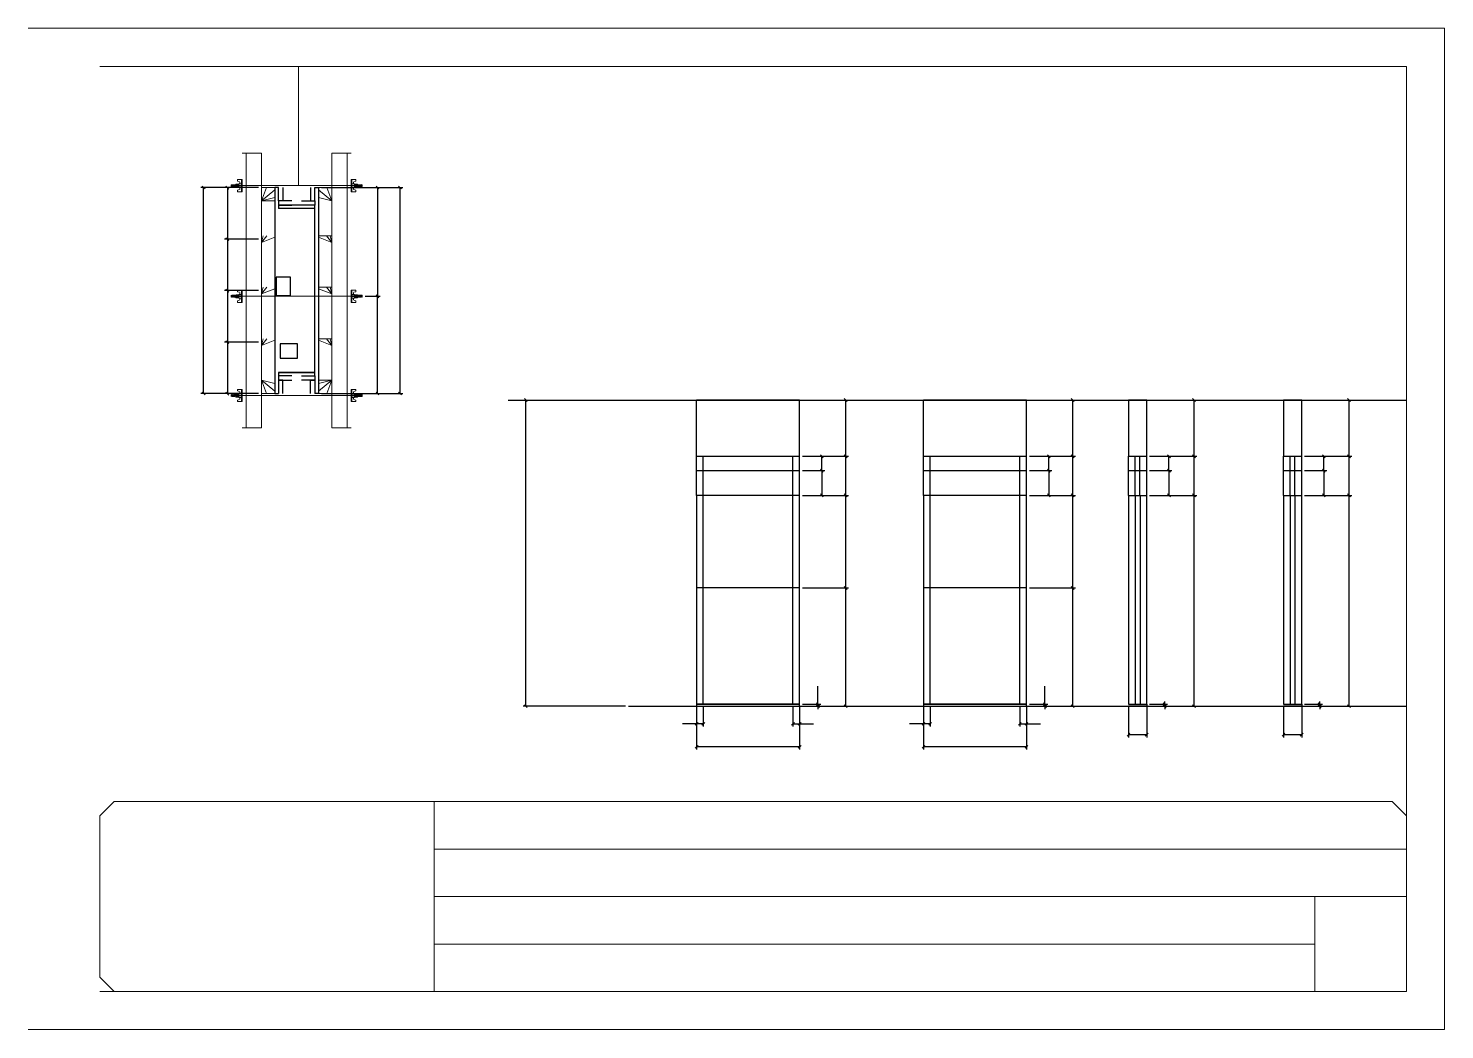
# Model space of a CAD drawing. Header units: metres. Extents: x 2743 to 5826, y 6106 to 7156.
# Drawn here: x 2743 to 4228, y 6106 to 7156 of the extents above; entities that cross this region are included whole.
import ezdxf

# ---------------------------------------------------------------- set-up
doc = ezdxf.new("R2010")
doc.units = ezdxf.units.M
for name, color, linetype in [('CHAPA', 7, 'Continuous'), ('COTA', 7, 'Continuous'), ('Hachura', 7, 'Continuous'), ('Madeira', 7, 'Continuous'), ('NIVEL 2° PAV.', 7, 'Continuous'), ('Nível', 7, 'Continuous'), ('Painéis', 7, 'Continuous'), ('Perfil Metálico', 7, 'Continuous'), ('SARR_2.2x7', 7, 'Continuous'), ('SARRAFO', 7, 'Continuous'), ('SARRAFO DE PRESSAO', 7, 'Continuous'), ('Texto Seção', 7, 'Continuous')]:
    doc.layers.add(name, color=color, linetype=linetype)

msp = doc.modelspace()

# ---------------------------------------------------------------- linework, layer by layer
at = {"layer": 'CHAPA', "color": 1, "lineweight": 25}
for points in [[(3005.1, 6988.7), (3001.1, 6988.7), (3001.1, 6772.7), (3005.1, 6772.7)], [(3005.1, 6988.7), (3001.1, 6988.7), (3001.1, 6772.7), (3005.1, 6772.7)], [(3043.1, 6988.7), (3047.1, 6988.7), (3047.1, 6772.7), (3043.1, 6772.7)], [(3043.1, 6988.7), (3047.1, 6988.7), (3047.1, 6772.7), (3043.1, 6772.7)], [(3043.1, 6966.7), (3043.1, 6970.3), (3005.1, 6970.3), (3005.1, 6966.7)], [(3043.1, 6966.7), (3043.1, 6970.3), (3005.1, 6970.3), (3005.1, 6966.7)], [(3043.1, 6791.1), (3043.1, 6794.7), (3005.1, 6794.7), (3005.1, 6791.1)], [(3043.1, 6791.1), (3043.1, 6794.7), (3005.1, 6794.7), (3005.1, 6791.1)]]:
    msp.add_lwpolyline(points, dxfattribs=at)
at = {"layer": 'COTA', "color": 241, "lineweight": 25}
for p, q in [((2984.1, 6988.7), (2923.5, 6988.7)), ((2926.5, 6772.7), (2926.5, 6988.7)), ((2984.1, 6988.6), (2948.4, 6988.6)), ((2951.4, 6988.6), (2951.4, 6934.6)), ((3050.1, 6988.7), (3135.5, 6988.7)), ((3084.1, 6988.7), (3111.8, 6988.7)), ((3108.8, 6988.7), (3108.8, 6874.7)), ((3132.5, 6772.7), (3132.5, 6988.7)), ((2984.1, 6934.6), (2948.4, 6934.6)), ((2984.1, 6934.6), (2948.4, 6934.6)), ((2951.4, 6934.6), (2951.4, 6880.6)), ((2984.1, 6880.6), (2948.4, 6880.6)), ((2984.1, 6880.6), (2948.4, 6880.6)), ((2951.4, 6880.6), (2951.4, 6826.6)), ((3095.9, 6874.7), (3111.8, 6874.7)), ((3095.9, 6874.7), (3111.8, 6874.7)), ((3108.8, 6772.7), (3108.8, 6874.7)), ((2984.1, 6826.6), (2948.4, 6826.6)), ((2984.1, 6826.6), (2948.4, 6826.6)), ((2951.4, 6826.6), (2951.4, 6772.6)), ((2984.1, 6772.7), (2923.5, 6772.7)), ((2984.1, 6772.6), (2948.4, 6772.6)), ((3050.1, 6772.7), (3135.5, 6772.7)), ((3084.1, 6772.7), (3111.8, 6772.7)), ((3443.4, 6706.9), (3443.4, 6765.9)), ((3551.4, 6765.9), (3443.4, 6765.9)), ((3551.4, 6706.9), (3551.4, 6765.9)), ((3789.3, 6765.9), (3681.3, 6765.9)), ((3681.3, 6706.9), (3681.3, 6765.9)), ((3789.3, 6706.9), (3789.3, 6765.9))]:
    msp.add_line(p, q, dxfattribs=at)
at = {"layer": 'COTA', "color": 0, "lineweight": 25}
for p, q in [((2928, 6987.2), (2925, 6990.2)), ((2952.9, 6987.1), (2949.9, 6990.1)), ((3110.3, 6987.2), (3107.3, 6990.2)), ((3134, 6987.2), (3131, 6990.2)), ((2949.9, 6936.1), (2952.9, 6933.1)), ((2952.9, 6933.1), (2949.9, 6936.1)), ((2949.9, 6882.1), (2952.9, 6879.1)), ((2952.9, 6879.1), (2949.9, 6882.1)), ((3110.3, 6873.2), (3107.3, 6876.2)), ((3107.3, 6876.2), (3110.3, 6873.2)), ((2949.9, 6828.1), (2952.9, 6825.1)), ((2952.9, 6825.1), (2949.9, 6828.1)), ((2925, 6774.2), (2928, 6771.2)), ((2949.9, 6774.1), (2952.9, 6771.1)), ((3107.3, 6774.2), (3110.3, 6771.2)), ((3131, 6774.2), (3134, 6771.2)), ((3601.2, 6764.4), (3598.2, 6767.4)), ((3839.2, 6764.4), (3836.2, 6767.4)), ((3966.5, 6764.4), (3963.5, 6767.4)), ((4129, 6764.4), (4126, 6767.4)), ((3598.2, 6708.4), (3601.2, 6705.4)), ((3836.2, 6708.4), (3839.2, 6705.4)), ((3963.5, 6708.4), (3966.5, 6705.4)), ((4126, 6708.4), (4129, 6705.4)), ((3601.2, 6664.4), (3598.2, 6667.4)), ((3839.2, 6664.4), (3836.2, 6667.4)), ((3966.5, 6664.4), (3963.5, 6667.4)), ((4129, 6664.4), (4126, 6667.4)), ((3601.2, 6567.4), (3598.2, 6570.4)), ((3598.2, 6570.4), (3601.2, 6567.4)), ((3839.2, 6567.4), (3836.2, 6570.4)), ((3836.2, 6570.4), (3839.2, 6567.4)), ((3569.1, 6448.4), (3572.1, 6445.4)), ((3572.1, 6443.4), (3569.1, 6446.4)), ((3598.2, 6446.4), (3601.2, 6443.4)), ((3807.1, 6448.4), (3810.1, 6445.4)), ((3810.1, 6443.4), (3807.1, 6446.4)), ((3836.2, 6446.4), (3839.2, 6443.4)), ((3932.7, 6448.4), (3935.7, 6445.4)), ((3935.7, 6443.4), (3932.7, 6446.4)), ((3963.5, 6446.4), (3966.5, 6443.4)), ((4095.2, 6448.4), (4098.2, 6445.4)), ((4098.2, 6443.4), (4095.2, 6446.4)), ((4126, 6446.4), (4129, 6443.4)), ((3444.9, 6427.9), (3441.9, 6424.9)), ((3448.9, 6424.9), (3451.9, 6427.9)), ((3545.9, 6427.9), (3542.9, 6424.9)), ((3549.9, 6424.9), (3552.9, 6427.9)), ((3682.8, 6427.9), (3679.8, 6424.9)), ((3686.8, 6424.9), (3689.8, 6427.9)), ((3783.8, 6427.9), (3780.8, 6424.9)), ((3787.8, 6424.9), (3790.8, 6427.9)), ((3897.8, 6416.6), (3894.8, 6413.6)), ((3913.8, 6413.6), (3916.8, 6416.6)), ((4060.3, 6416.6), (4057.3, 6413.6)), ((4076.3, 6413.6), (4079.3, 6416.6)), ((3444.9, 6403.8), (3441.9, 6400.8)), ((3549.9, 6400.8), (3552.9, 6403.8)), ((3682.8, 6403.8), (3679.8, 6400.8)), ((3787.8, 6400.8), (3790.8, 6403.8))]:
    msp.add_line(p, q, dxfattribs=at)
at = {"layer": 'COTA', "color": 180, "lineweight": 25}
for p, q in [((3017.5, 6894.9), (3002.5, 6894.9)), ((3002.5, 6894.9), (3002.5, 6875.5)), ((3017.5, 6875.5), (3017.5, 6894.9)), ((3002.5, 6875.5), (3017.5, 6875.5)), ((3024.8, 6824.8), (3006.8, 6824.8)), ((3006.8, 6824.8), (3006.8, 6809.8)), ((3024.8, 6809.8), (3024.8, 6824.8)), ((3006.8, 6809.8), (3024.8, 6809.8))]:
    msp.add_line(p, q, dxfattribs=at)
at = {"layer": 'COTA', "color": 4, "lineweight": 25}
for p, q in [((3554.4, 6765.9), (3602.7, 6765.9)), ((3599.7, 6706.9), (3599.7, 6765.9)), ((3792.3, 6765.9), (3840.7, 6765.9)), ((3837.7, 6706.9), (3837.7, 6765.9)), ((3918.3, 6765.9), (3968, 6765.9)), ((3965, 6706.9), (3965, 6765.9)), ((4080.8, 6765.9), (4130.5, 6765.9)), ((4127.5, 6706.9), (4127.5, 6765.9)), ((3554.4, 6706.9), (3602.7, 6706.9)), ((3792.3, 6706.9), (3840.7, 6706.9)), ((3918.3, 6706.9), (3968, 6706.9)), ((4080.8, 6706.9), (4130.5, 6706.9)), ((3554.4, 6665.9), (3602.7, 6665.9)), ((3599.7, 6568.9), (3599.7, 6665.9)), ((3792.3, 6665.9), (3840.7, 6665.9)), ((3837.7, 6568.9), (3837.7, 6665.9)), ((3918.3, 6665.9), (3968, 6665.9)), ((3965, 6444.9), (3965, 6665.9)), ((4080.8, 6665.9), (4130.5, 6665.9)), ((4127.5, 6444.9), (4127.5, 6665.9)), ((3554.4, 6568.9), (3602.7, 6568.9)), ((3592.2, 6568.9), (3602.7, 6568.9)), ((3599.7, 6444.9), (3599.7, 6568.9)), ((3792.3, 6568.9), (3840.7, 6568.9)), ((3830.2, 6568.9), (3840.7, 6568.9)), ((3837.7, 6444.9), (3837.7, 6568.9)), ((3570.6, 6446.9), (3570.6, 6465.8)), ((3808.6, 6446.9), (3808.6, 6465.8)), ((3554.4, 6446.9), (3573.6, 6446.9)), ((3554.4, 6444.9), (3573.6, 6444.9)), ((3554.4, 6444.9), (3602.7, 6444.9)), ((3570.6, 6444.9), (3570.6, 6446.9)), ((3570.6, 6444.9), (3570.6, 6441.9)), ((3792.3, 6446.9), (3811.6, 6446.9)), ((3792.3, 6444.9), (3811.6, 6444.9)), ((3792.3, 6444.9), (3840.7, 6444.9)), ((3808.6, 6444.9), (3808.6, 6446.9)), ((3808.6, 6444.9), (3808.6, 6441.9)), ((3918.3, 6446.9), (3937.2, 6446.9)), ((3918.3, 6444.9), (3937.2, 6444.9)), ((3918.3, 6444.9), (3968, 6444.9)), ((3934.2, 6446.9), (3934.2, 6449.9)), ((3934.2, 6444.9), (3934.2, 6446.9)), ((3934.2, 6444.9), (3934.2, 6441.9)), ((4080.8, 6446.9), (4099.7, 6446.9)), ((4080.8, 6444.9), (4099.7, 6444.9)), ((4080.8, 6444.9), (4130.5, 6444.9)), ((4096.7, 6446.9), (4096.7, 6449.9)), ((4096.7, 6444.9), (4096.7, 6446.9)), ((4096.7, 6444.9), (4096.7, 6441.9)), ((3443.4, 6443.9), (3443.4, 6399.3)), ((3443.4, 6441.9), (3443.4, 6423.4)), ((3450.4, 6443.9), (3450.4, 6423.4)), ((3544.4, 6443.9), (3544.4, 6423.4)), ((3551.4, 6443.9), (3551.4, 6399.3)), ((3551.4, 6441.9), (3551.4, 6423.4)), ((3681.3, 6443.9), (3681.3, 6399.3)), ((3681.3, 6441.9), (3681.3, 6423.4)), ((3688.3, 6443.9), (3688.3, 6423.4)), ((3782.3, 6443.9), (3782.3, 6423.4)), ((3789.3, 6443.9), (3789.3, 6399.3)), ((3789.3, 6441.9), (3789.3, 6423.4)), ((3896.3, 6443.9), (3896.3, 6412.1)), ((3915.3, 6443.9), (3915.3, 6412.1)), ((4058.8, 6443.9), (4058.8, 6412.1)), ((4077.8, 6443.9), (4077.8, 6412.1)), ((3443.4, 6426.4), (3428.6, 6426.4)), ((3450.4, 6426.4), (3443.4, 6426.4)), ((3544.4, 6426.4), (3551.4, 6426.4)), ((3551.4, 6426.4), (3566.1, 6426.4)), ((3681.3, 6426.4), (3666.6, 6426.4)), ((3688.3, 6426.4), (3681.3, 6426.4)), ((3782.3, 6426.4), (3789.3, 6426.4)), ((3789.3, 6426.4), (3804, 6426.4)), ((3551.4, 6402.3), (3443.4, 6402.3)), ((3789.3, 6402.3), (3681.3, 6402.3)), ((3896.3, 6415.1), (3915.3, 6415.1)), ((4058.8, 6415.1), (4077.8, 6415.1))]:
    msp.add_line(p, q, dxfattribs=at)
at = {"layer": 'COTA', "color": 241, "lineweight": 25}
for points in [[(3915.3, 6706.9), (3915.3, 6765.9), (3896.3, 6765.9), (3896.3, 6706.9)], [(4077.8, 6706.9), (4077.8, 6765.9), (4058.8, 6765.9), (4058.8, 6706.9)]]:
    msp.add_lwpolyline(points, dxfattribs=at)
at = {"layer": 'Hachura', "color": 0, "lineweight": 9}
for p, q in [((2967.1, 6997.1), (2961.9, 6997.1)), ((2961.9, 6997.1), (2961.9, 6995.4)), ((2961.9, 6995.4), (2964.1, 6994.9)), ((2964.4, 6994.5), (2964.4, 6992.6)), ((2966.1, 6997), (2967.1, 6997)), ((2966.1, 6996.8), (2967.1, 6996.8)), ((2966.1, 6996.4), (2967.1, 6996.4)), ((2966.1, 6996), (2967.1, 6996)), ((2966.1, 6995.1), (2967.1, 6995.1)), ((2966.2, 6997.1), (2966.2, 6984.2)), ((2966.2, 6997.1), (2966.2, 6992)), ((2967.1, 6984.2), (2967.1, 6997.1)), ((3081.1, 6984.2), (3081.1, 6997.1)), ((3081.1, 6997.1), (3086.2, 6997.1)), ((3082, 6997), (3081.1, 6997)), ((3082, 6996.8), (3081.1, 6996.8)), ((3082, 6996.4), (3081.1, 6996.4)), ((3082, 6996), (3081.1, 6996)), ((3082, 6995.1), (3081.1, 6995.1)), ((3082, 6997.1), (3082, 6984.2)), ((3082, 6997.1), (3082, 6992)), ((3083.8, 6994.5), (3083.8, 6992.6)), ((3086.2, 6995.4), (3084, 6994.9)), ((3086.2, 6997.1), (3086.2, 6995.4)), ((2955.6, 6991.7), (2955.3, 6991.4)), ((2955.3, 6991.4), (2955.3, 6990.1)), ((2955.6, 6989.8), (2955.3, 6990.1)), ((2955.9, 6991.7), (2955.6, 6991.7)), ((2955.6, 6989.8), (2955.6, 6991.7)), ((2956.2, 6989.8), (2955.6, 6991)), ((2956.2, 6989.7), (2955.6, 6990.8)), ((2955.6, 6990.3), (2955.9, 6989.6)), ((2955.6, 6990), (2955.7, 6989.8)), ((2955.9, 6991.7), (2956.9, 6989.8)), ((2955.9, 6991.7), (2956.9, 6989.8)), ((2956, 6991.8), (2957.1, 6989.6)), ((2957.3, 6989.7), (2956.2, 6991.8)), ((2956.2, 6989.8), (2956.9, 6989.8)), ((2957.1, 6991.7), (2956.4, 6991.7)), ((2957.4, 6989.8), (2956.4, 6991.7)), ((2957.1, 6991.7), (2958, 6989.8)), ((2957.2, 6991.8), (2958.2, 6989.6)), ((2958.5, 6989.7), (2957.4, 6991.8)), ((2958, 6989.8), (2957.4, 6989.8)), ((2958.2, 6991.7), (2957.6, 6991.7)), ((2958.6, 6989.8), (2957.6, 6991.7)), ((2957.8, 6991.7), (2957.6, 6991.7)), ((2958.2, 6991.7), (2959.2, 6989.8)), ((2958.3, 6991.8), (2959.4, 6989.6)), ((2959.6, 6989.7), (2958.6, 6991.8)), ((2958.8, 6989.8), (2958.6, 6989.8)), ((2959.4, 6991.7), (2958.7, 6991.7)), ((2959.7, 6989.8), (2958.7, 6991.7)), ((2958.8, 6989.8), (2959.2, 6989.8)), ((2959.4, 6991.7), (2960.4, 6989.8)), ((2960.4, 6990.5), (2959.7, 6991.8)), ((2959.7, 6989.8), (2960.4, 6989.8)), ((2960.4, 6990.8), (2959.9, 6991.7)), ((2960.4, 6991.7), (2959.9, 6991.7)), ((2960.4, 6989), (2960.4, 6992.3)), ((2960.4, 6989), (2960.4, 6992.3)), ((2960.4, 6992.3), (2963.6, 6992.3)), ((2960.4, 6991.3), (2963.6, 6991.3)), ((2960.4, 6989.8), (2963.6, 6989.8)), ((2963.6, 6989), (2960.4, 6989)), ((2961.9, 6985.9), (2964.1, 6986.5)), ((2961.9, 6984.2), (2961.9, 6985.9)), ((2966.2, 6984.2), (2961.9, 6984.2)), ((2963.6, 6992.6), (2963.6, 6988.7)), ((2966.2, 6992.6), (2963.6, 6992.6)), ((2963.6, 6988.7), (2963.6, 6989)), ((2963.6, 6988.7), (2963.6, 6989)), ((2963.6, 6988.7), (2966.2, 6988.7)), ((2966.2, 6991), (2964.2, 6991)), ((2964.2, 6990.5), (2966.2, 6990.5)), ((2964.4, 6986.8), (2964.4, 6988.7)), ((2966.1, 6993.7), (2967.1, 6993.7)), ((2966.1, 6987.6), (2967.1, 6987.6)), ((2966.1, 6986.2), (2967.1, 6986.2)), ((2966.1, 6985.4), (2967.1, 6985.4)), ((2966.1, 6984.9), (2967.1, 6984.9)), ((2966.1, 6984.6), (2967.1, 6984.6)), ((2966.1, 6984.3), (2967.1, 6984.3)), ((2966.2, 6990.7), (2966.2, 6992.6)), ((2966.2, 6992), (2966.2, 6991.3)), ((2966.2, 6990.7), (2967.1, 6990.7)), ((2966.2, 6984.2), (2967.1, 6984.2)), ((2966.5, 6991.6), (2966.3, 6991.6)), ((2966.3, 6989.7), (2966.7, 6989.7)), ((2966.9, 6991.6), (2966.5, 6991.6)), ((2967.1, 6985.2), (2967.1, 6993)), ((3082, 6993.7), (3081.1, 6993.7)), ((3081.1, 6985.2), (3081.1, 6993)), ((3082, 6990.7), (3081.1, 6990.7)), ((3082, 6987.6), (3081.1, 6987.6)), ((3082, 6986.2), (3081.1, 6986.2)), ((3082, 6985.4), (3081.1, 6985.4)), ((3082, 6984.9), (3081.1, 6984.9)), ((3082, 6984.6), (3081.1, 6984.6)), ((3082, 6984.3), (3081.1, 6984.3)), ((3082, 6984.2), (3081.1, 6984.2)), ((3081.2, 6991.6), (3081.7, 6991.6)), ((3081.8, 6989.7), (3081.4, 6989.7)), ((3081.7, 6991.6), (3081.9, 6991.6)), ((3082, 6990.7), (3082, 6992.6)), ((3082, 6992.6), (3084.6, 6992.6)), ((3082, 6992), (3082, 6991.3)), ((3082, 6991), (3084, 6991)), ((3084, 6990.5), (3082, 6990.5)), ((3084.6, 6988.7), (3082, 6988.7)), ((3082, 6984.2), (3086.2, 6984.2)), ((3083.8, 6986.8), (3083.8, 6988.7)), ((3086.2, 6985.9), (3084, 6986.5)), ((3084.6, 6992.6), (3084.6, 6988.7)), ((3087.8, 6992.3), (3084.6, 6992.3)), ((3087.8, 6991.3), (3084.6, 6991.3)), ((3087.8, 6989.8), (3084.6, 6989.8)), ((3084.6, 6989), (3087.8, 6989)), ((3084.6, 6988.7), (3084.6, 6989)), ((3084.6, 6988.7), (3084.6, 6989)), ((3086.2, 6984.2), (3086.2, 6985.9)), ((3087.7, 6989), (3087.7, 6992.3)), ((3087.8, 6989), (3087.8, 6992.3)), ((3087.8, 6990.5), (3088.4, 6991.8)), ((3088.7, 6991.7), (3087.8, 6989.8)), ((3087.8, 6990.8), (3088.2, 6991.7)), ((3087.8, 6991.7), (3088.2, 6991.7)), ((3088.4, 6989.8), (3087.8, 6989.8)), ((3088.4, 6989.8), (3089.4, 6991.7)), ((3088.5, 6989.7), (3089.6, 6991.8)), ((3089.8, 6991.8), (3088.7, 6989.6)), ((3088.7, 6991.7), (3089.4, 6991.7)), ((3089.9, 6991.7), (3088.9, 6989.8)), ((3089.4, 6989.8), (3088.9, 6989.8)), ((3089.4, 6989.8), (3089.6, 6989.8)), ((3089.6, 6989.8), (3090.5, 6991.7)), ((3089.7, 6989.7), (3090.7, 6991.8)), ((3091, 6991.8), (3089.9, 6989.6)), ((3089.9, 6991.7), (3090.5, 6991.7)), ((3091.1, 6991.7), (3090.1, 6989.8)), ((3090.1, 6989.8), (3090.7, 6989.8)), ((3090.3, 6991.7), (3090.5, 6991.7)), ((3090.7, 6989.8), (3091.7, 6991.7)), ((3090.8, 6989.7), (3091.9, 6991.8)), ((3092.1, 6991.8), (3091.1, 6989.6)), ((3091.1, 6991.7), (3091.7, 6991.7)), ((3092.2, 6991.7), (3091.3, 6989.8)), ((3092.2, 6991.7), (3091.3, 6989.8)), ((3091.9, 6989.8), (3091.3, 6989.8)), ((3091.9, 6989.8), (3092.5, 6991)), ((3092, 6989.7), (3092.5, 6990.8)), ((3092.2, 6991.7), (3092.5, 6991.7)), ((3092.5, 6990.3), (3092.2, 6989.6)), ((3092.5, 6990), (3092.4, 6989.8)), ((3092.5, 6991.7), (3092.9, 6991.4)), ((3092.5, 6989.8), (3092.5, 6991.7)), ((3092.5, 6989.8), (3092.9, 6990.1)), ((3092.9, 6991.4), (3092.9, 6990.1)), ((2955.6, 6875.7), (2955.3, 6875.4)), ((2955.9, 6875.7), (2955.6, 6875.7)), ((2955.6, 6873.8), (2955.6, 6875.7)), ((2955.9, 6875.7), (2956.9, 6873.8)), ((2955.9, 6875.7), (2956.9, 6873.8)), ((2956, 6875.8), (2957.1, 6873.6)), ((2957.3, 6873.7), (2956.2, 6875.8)), ((2957.1, 6875.7), (2956.4, 6875.7)), ((2957.4, 6873.8), (2956.4, 6875.7)), ((2957.1, 6875.7), (2958, 6873.8)), ((2957.2, 6875.8), (2958.2, 6873.6)), ((2958.5, 6873.7), (2957.4, 6875.8)), ((2958.2, 6875.7), (2957.6, 6875.7)), ((2958.6, 6873.8), (2957.6, 6875.7)), ((2957.8, 6875.7), (2957.6, 6875.7)), ((2958.2, 6875.7), (2959.2, 6873.8)), ((2958.3, 6875.8), (2959.4, 6873.6)), ((2959.6, 6873.7), (2958.6, 6875.8)), ((2959.4, 6875.7), (2958.7, 6875.7)), ((2959.7, 6873.8), (2958.7, 6875.7)), ((2959.4, 6875.7), (2960.4, 6873.8)), ((2960.4, 6874.5), (2959.7, 6875.8)), ((2960.4, 6874.8), (2959.9, 6875.7)), ((2960.4, 6875.7), (2959.9, 6875.7)), ((2960.4, 6873), (2960.4, 6876.3)), ((2960.4, 6873), (2960.4, 6876.3)), ((2960.4, 6876.3), (2963.6, 6876.3)), ((2967.1, 6881.1), (2961.9, 6881.1)), ((2961.9, 6881.1), (2961.9, 6879.4)), ((2961.9, 6879.4), (2964.1, 6878.9)), ((2963.6, 6876.6), (2963.6, 6872.7)), ((2966.2, 6876.6), (2963.6, 6876.6)), ((2964.4, 6878.5), (2964.4, 6876.6)), ((2966.1, 6881), (2967.1, 6881)), ((2966.1, 6880.8), (2967.1, 6880.8)), ((2966.1, 6880.4), (2967.1, 6880.4)), ((2966.1, 6880), (2967.1, 6880)), ((2966.1, 6879.1), (2967.1, 6879.1)), ((2966.1, 6877.7), (2967.1, 6877.7)), ((2966.2, 6881.1), (2966.2, 6868.2)), ((2966.2, 6881.1), (2966.2, 6876)), ((2966.2, 6874.7), (2966.2, 6876.6)), ((2966.2, 6876), (2966.2, 6875.3)), ((2966.5, 6875.6), (2966.3, 6875.6)), ((2966.9, 6875.6), (2966.5, 6875.6)), ((2967.1, 6868.2), (2967.1, 6881.1)), ((2967.1, 6869.2), (2967.1, 6877)), ((3081.1, 6868.2), (3081.1, 6881.1)), ((3081.1, 6881.1), (3086.2, 6881.1)), ((3082, 6881), (3081.1, 6881)), ((3082, 6880.8), (3081.1, 6880.8)), ((3082, 6880.4), (3081.1, 6880.4)), ((3082, 6880), (3081.1, 6880)), ((3082, 6879.1), (3081.1, 6879.1)), ((3082, 6877.7), (3081.1, 6877.7)), ((3081.1, 6869.2), (3081.1, 6877)), ((3081.2, 6875.6), (3081.7, 6875.6)), ((3081.7, 6875.6), (3081.9, 6875.6)), ((3082, 6881.1), (3082, 6868.2)), ((3082, 6881.1), (3082, 6876)), ((3082, 6874.7), (3082, 6876.6)), ((3082, 6876.6), (3084.6, 6876.6)), ((3082, 6876), (3082, 6875.3)), ((3083.8, 6878.5), (3083.8, 6876.6)), ((3086.2, 6879.4), (3084, 6878.9)), ((3084.6, 6876.6), (3084.6, 6872.7)), ((3087.8, 6876.3), (3084.6, 6876.3)), ((3086.2, 6881.1), (3086.2, 6879.4)), ((3087.7, 6873), (3087.7, 6876.3)), ((3087.8, 6873), (3087.8, 6876.3)), ((3087.8, 6874.5), (3088.4, 6875.8)), ((3088.7, 6875.7), (3087.8, 6873.8)), ((3087.8, 6874.8), (3088.2, 6875.7)), ((3087.8, 6875.7), (3088.2, 6875.7)), ((3088.4, 6873.8), (3089.4, 6875.7)), ((3088.5, 6873.7), (3089.6, 6875.8)), ((3089.8, 6875.8), (3088.7, 6873.6)), ((3088.7, 6875.7), (3089.4, 6875.7)), ((3089.9, 6875.7), (3088.9, 6873.8)), ((3089.6, 6873.8), (3090.5, 6875.7)), ((3089.7, 6873.7), (3090.7, 6875.8)), ((3091, 6875.8), (3089.9, 6873.6)), ((3089.9, 6875.7), (3090.5, 6875.7)), ((3091.1, 6875.7), (3090.1, 6873.8)), ((3090.3, 6875.7), (3090.5, 6875.7)), ((3090.7, 6873.8), (3091.7, 6875.7)), ((3090.8, 6873.7), (3091.9, 6875.8)), ((3092.1, 6875.8), (3091.1, 6873.6)), ((3091.1, 6875.7), (3091.7, 6875.7)), ((3092.2, 6875.7), (3091.3, 6873.8)), ((3092.2, 6875.7), (3091.3, 6873.8)), ((3092.2, 6875.7), (3092.5, 6875.7)), ((3092.5, 6875.7), (3092.9, 6875.4)), ((3092.5, 6873.8), (3092.5, 6875.7)), ((2955.3, 6875.4), (2955.3, 6874.1)), ((2955.6, 6873.8), (2955.3, 6874.1)), ((2956.2, 6873.8), (2955.6, 6875)), ((2956.2, 6873.7), (2955.6, 6874.8)), ((2955.6, 6874.3), (2955.9, 6873.6)), ((2955.6, 6874), (2955.7, 6873.8)), ((2956.2, 6873.8), (2956.9, 6873.8)), ((2958, 6873.8), (2957.4, 6873.8)), ((2958.8, 6873.8), (2958.6, 6873.8)), ((2958.8, 6873.8), (2959.2, 6873.8)), ((2959.7, 6873.8), (2960.4, 6873.8)), ((2960.4, 6875.3), (2963.6, 6875.3)), ((2960.4, 6873.8), (2963.6, 6873.8)), ((2963.6, 6873), (2960.4, 6873)), ((2961.9, 6869.9), (2964.1, 6870.5)), ((2961.9, 6868.2), (2961.9, 6869.9)), ((2966.2, 6868.2), (2961.9, 6868.2)), ((2963.6, 6872.7), (2963.6, 6873)), ((2963.6, 6872.7), (2963.6, 6873)), ((2963.6, 6872.7), (2966.2, 6872.7)), ((2966.2, 6875), (2964.2, 6875)), ((2964.2, 6874.5), (2966.2, 6874.5)), ((2964.4, 6870.8), (2964.4, 6872.7)), ((2966.1, 6871.6), (2967.1, 6871.6)), ((2966.1, 6870.2), (2967.1, 6870.2)), ((2966.1, 6869.4), (2967.1, 6869.4)), ((2966.1, 6868.9), (2967.1, 6868.9)), ((2966.1, 6868.6), (2967.1, 6868.6)), ((2966.1, 6868.3), (2967.1, 6868.3)), ((2966.2, 6874.7), (2967.1, 6874.7)), ((2966.2, 6868.2), (2967.1, 6868.2)), ((2966.3, 6873.7), (2966.7, 6873.7)), ((3082, 6874.7), (3081.1, 6874.7)), ((3082, 6871.6), (3081.1, 6871.6)), ((3082, 6870.2), (3081.1, 6870.2)), ((3082, 6869.4), (3081.1, 6869.4)), ((3082, 6868.9), (3081.1, 6868.9)), ((3082, 6868.6), (3081.1, 6868.6)), ((3082, 6868.3), (3081.1, 6868.3)), ((3082, 6868.2), (3081.1, 6868.2)), ((3081.8, 6873.7), (3081.4, 6873.7)), ((3082, 6875), (3084, 6875)), ((3084, 6874.5), (3082, 6874.5)), ((3084.6, 6872.7), (3082, 6872.7)), ((3082, 6868.2), (3086.2, 6868.2)), ((3083.8, 6870.8), (3083.8, 6872.7)), ((3086.2, 6869.9), (3084, 6870.5)), ((3087.8, 6875.3), (3084.6, 6875.3)), ((3087.8, 6873.8), (3084.6, 6873.8)), ((3084.6, 6873), (3087.8, 6873)), ((3084.6, 6872.7), (3084.6, 6873)), ((3084.6, 6872.7), (3084.6, 6873)), ((3086.2, 6868.2), (3086.2, 6869.9)), ((3088.4, 6873.8), (3087.8, 6873.8)), ((3089.4, 6873.8), (3088.9, 6873.8)), ((3089.4, 6873.8), (3089.6, 6873.8)), ((3090.1, 6873.8), (3090.7, 6873.8)), ((3091.9, 6873.8), (3091.3, 6873.8)), ((3091.9, 6873.8), (3092.5, 6875)), ((3092, 6873.7), (3092.5, 6874.8)), ((3092.5, 6874.3), (3092.2, 6873.6)), ((3092.5, 6874), (3092.4, 6873.8)), ((3092.5, 6873.8), (3092.9, 6874.1)), ((3092.9, 6875.4), (3092.9, 6874.1)), ((2955.6, 6771), (2955.9, 6771.7)), ((2956.2, 6771.7), (2955.6, 6770.5)), ((2956, 6769.6), (2957.1, 6771.7)), ((2957.3, 6771.7), (2956.2, 6769.5)), ((2957.2, 6769.6), (2958.2, 6771.7)), ((2958.5, 6771.7), (2957.4, 6769.5)), ((2958.3, 6769.6), (2959.4, 6771.7)), ((2959.6, 6771.7), (2958.6, 6769.5)), ((2960.4, 6772.3), (2960.4, 6769)), ((2960.4, 6772.3), (2960.4, 6769)), ((2963.6, 6772.3), (2960.4, 6772.3)), ((2966.2, 6777.1), (2961.9, 6777.1)), ((2961.9, 6777.1), (2961.9, 6775.4)), ((2961.9, 6775.4), (2964.1, 6774.8)), ((2963.6, 6768.7), (2963.6, 6772.6)), ((2963.6, 6772.6), (2966.2, 6772.6)), ((2963.6, 6772.6), (2963.6, 6772.3)), ((2963.6, 6772.6), (2963.6, 6772.3)), ((2964.4, 6774.5), (2964.4, 6772.6)), ((2966.1, 6777), (2967.1, 6777)), ((2966.1, 6776.8), (2967.1, 6776.8)), ((2966.1, 6776.4), (2967.1, 6776.4)), ((2966.1, 6776), (2967.1, 6776)), ((2966.1, 6775.1), (2967.1, 6775.1)), ((2966.1, 6773.7), (2967.1, 6773.7)), ((2966.2, 6764.2), (2966.2, 6777.1)), ((2966.2, 6777.1), (2967.1, 6777.1)), ((2966.3, 6771.6), (2966.7, 6771.6)), ((2967.1, 6777.1), (2967.1, 6764.2)), ((2967.1, 6776.2), (2967.1, 6768.3)), ((3081.1, 6777.1), (3081.1, 6764.2)), ((3082, 6777.1), (3081.1, 6777.1)), ((3082, 6777), (3081.1, 6777)), ((3082, 6776.8), (3081.1, 6776.8)), ((3082, 6776.4), (3081.1, 6776.4)), ((3081.1, 6776.2), (3081.1, 6768.3)), ((3082, 6776), (3081.1, 6776)), ((3082, 6775.1), (3081.1, 6775.1)), ((3082, 6773.7), (3081.1, 6773.7)), ((3081.8, 6771.6), (3081.4, 6771.6)), ((3082, 6764.2), (3082, 6777.1)), ((3082, 6777.1), (3086.2, 6777.1)), ((3084.6, 6772.6), (3082, 6772.6)), ((3083.8, 6774.5), (3083.8, 6772.6)), ((3086.2, 6775.4), (3084, 6774.8)), ((3084.6, 6768.7), (3084.6, 6772.6)), ((3084.6, 6772.6), (3084.6, 6772.3)), ((3084.6, 6772.6), (3084.6, 6772.3)), ((3084.6, 6772.3), (3087.8, 6772.3)), ((3086.2, 6777.1), (3086.2, 6775.4)), ((3087.7, 6772.3), (3087.7, 6769)), ((3087.8, 6772.3), (3087.8, 6769)), ((3088.5, 6771.7), (3089.6, 6769.5)), ((3089.8, 6769.6), (3088.7, 6771.7)), ((3089.7, 6771.7), (3090.7, 6769.5)), ((3091, 6769.6), (3089.9, 6771.7)), ((3090.8, 6771.7), (3091.9, 6769.5)), ((3092.1, 6769.6), (3091.1, 6771.7)), ((3092, 6771.7), (3092.5, 6770.5)), ((3092.5, 6771), (3092.2, 6771.7)), ((2955.6, 6771.6), (2955.3, 6771.2)), ((2955.3, 6769.9), (2955.3, 6771.2)), ((2955.6, 6769.6), (2955.3, 6769.9)), ((2955.6, 6771.3), (2955.7, 6771.6)), ((2956.2, 6771.6), (2955.6, 6770.3)), ((2955.6, 6771.6), (2955.6, 6769.6)), ((2955.9, 6769.6), (2955.6, 6769.6)), ((2955.9, 6769.6), (2956.9, 6771.6)), ((2955.9, 6769.6), (2956.9, 6771.6)), ((2956.2, 6771.6), (2956.9, 6771.6)), ((2957.4, 6771.6), (2956.4, 6769.6)), ((2957.1, 6769.6), (2956.4, 6769.6)), ((2957.1, 6769.6), (2958, 6771.6)), ((2958, 6771.6), (2957.4, 6771.6)), ((2958.6, 6771.6), (2957.6, 6769.6)), ((2958.2, 6769.6), (2957.6, 6769.6)), ((2957.8, 6769.6), (2957.6, 6769.6)), ((2958.2, 6769.6), (2959.2, 6771.6)), ((2958.8, 6771.6), (2958.6, 6771.6)), ((2959.7, 6771.6), (2958.7, 6769.6)), ((2959.4, 6769.6), (2958.7, 6769.6)), ((2958.8, 6771.6), (2959.2, 6771.6)), ((2959.4, 6769.6), (2960.4, 6771.6)), ((2959.7, 6771.6), (2960.4, 6771.6)), ((2960.4, 6770.8), (2959.7, 6769.5)), ((2960.4, 6770.5), (2959.9, 6769.6)), ((2960.4, 6769.6), (2959.9, 6769.6)), ((2960.4, 6771.6), (2963.6, 6771.6)), ((2960.4, 6770), (2963.6, 6770)), ((2960.4, 6769), (2963.6, 6769)), ((2961.9, 6765.9), (2964.1, 6766.5)), ((2961.9, 6764.2), (2961.9, 6765.9)), ((2967.1, 6764.2), (2961.9, 6764.2)), ((2966.2, 6768.7), (2963.6, 6768.7)), ((2964.2, 6770.9), (2966.2, 6770.9)), ((2966.2, 6770.3), (2964.2, 6770.3)), ((2964.4, 6766.8), (2964.4, 6768.7)), ((2966.1, 6767.6), (2967.1, 6767.6)), ((2966.1, 6766.2), (2967.1, 6766.2)), ((2966.1, 6765.4), (2967.1, 6765.4)), ((2966.1, 6764.9), (2967.1, 6764.9)), ((2966.1, 6764.6), (2967.1, 6764.6)), ((2966.1, 6764.3), (2967.1, 6764.3)), ((2966.2, 6770.7), (2966.2, 6768.7)), ((2966.2, 6770.7), (2967.1, 6770.7)), ((2966.2, 6769.4), (2966.2, 6770)), ((2966.2, 6764.2), (2966.2, 6769.4)), ((2966.5, 6769.7), (2966.3, 6769.7)), ((2966.9, 6769.7), (2966.5, 6769.7)), ((3082, 6770.7), (3081.1, 6770.7)), ((3082, 6767.6), (3081.1, 6767.6)), ((3082, 6766.2), (3081.1, 6766.2)), ((3082, 6765.4), (3081.1, 6765.4)), ((3082, 6764.9), (3081.1, 6764.9)), ((3082, 6764.6), (3081.1, 6764.6)), ((3082, 6764.3), (3081.1, 6764.3)), ((3081.1, 6764.2), (3086.2, 6764.2)), ((3081.2, 6769.7), (3081.7, 6769.7)), ((3081.7, 6769.7), (3081.9, 6769.7)), ((3084, 6770.9), (3082, 6770.9)), ((3082, 6770.7), (3082, 6768.7)), ((3082, 6770.3), (3084, 6770.3)), ((3082, 6769.4), (3082, 6770)), ((3082, 6764.2), (3082, 6769.4)), ((3082, 6768.7), (3084.6, 6768.7)), ((3083.8, 6766.8), (3083.8, 6768.7)), ((3086.2, 6765.9), (3084, 6766.5)), ((3087.8, 6771.6), (3084.6, 6771.6)), ((3087.8, 6770), (3084.6, 6770)), ((3087.8, 6769), (3084.6, 6769)), ((3086.2, 6764.2), (3086.2, 6765.9)), ((3088.4, 6771.6), (3087.8, 6771.6)), ((3088.7, 6769.6), (3087.8, 6771.6)), ((3087.8, 6770.8), (3088.4, 6769.5)), ((3087.8, 6770.5), (3088.2, 6769.6)), ((3087.8, 6769.6), (3088.2, 6769.6)), ((3088.4, 6771.6), (3089.4, 6769.6)), ((3088.7, 6769.6), (3089.4, 6769.6)), ((3089.4, 6771.6), (3088.9, 6771.6)), ((3089.9, 6769.6), (3088.9, 6771.6)), ((3089.4, 6771.6), (3089.6, 6771.6)), ((3089.6, 6771.6), (3090.5, 6769.6)), ((3089.9, 6769.6), (3090.5, 6769.6)), ((3090.1, 6771.6), (3090.7, 6771.6)), ((3091.1, 6769.6), (3090.1, 6771.6)), ((3090.3, 6769.6), (3090.5, 6769.6)), ((3090.7, 6771.6), (3091.7, 6769.6)), ((3091.1, 6769.6), (3091.7, 6769.6)), ((3092.2, 6769.6), (3091.3, 6771.6)), ((3091.9, 6771.6), (3091.3, 6771.6)), ((3092.2, 6769.6), (3091.3, 6771.6)), ((3091.9, 6771.6), (3092.5, 6770.3)), ((3092.2, 6769.6), (3092.5, 6769.6)), ((3092.5, 6771.3), (3092.4, 6771.6)), ((3092.5, 6771.6), (3092.9, 6771.2)), ((3092.5, 6771.6), (3092.5, 6769.6)), ((3092.5, 6769.6), (3092.9, 6769.9)), ((3092.9, 6769.9), (3092.9, 6771.2))]:
    msp.add_line(p, q, dxfattribs=at)
at = {"layer": 'Hachura', "color": 251, "lineweight": 9}
for p, q in [((3091.9, 6990.7), (2960.1, 6990.7)), ((3091.9, 6874.7), (2960.1, 6874.7)), ((3091.9, 6770.7), (2960.1, 6770.7))]:
    msp.add_line(p, q, dxfattribs=at)
at = {"layer": 'Madeira', "color": 126, "lineweight": 18}
for p, q in [((2987.1, 6974.6), (2992.5, 6988.6)), ((2987.1, 6974.6), (3001.1, 6986.2)), ((3061.1, 6974.6), (3047.1, 6986.2)), ((3061.1, 6974.6), (3055.7, 6988.6)), ((2987.1, 6974.6), (3001.1, 6978.1)), ((3061.1, 6974.6), (3047.1, 6978.1)), ((2987.1, 6931.1), (2992.8, 6938.2)), ((2987.1, 6931.1), (2988.8, 6938.1)), ((2987.1, 6931.1), (3001.1, 6936.6)), ((3061.1, 6931.1), (3047.1, 6936.6)), ((3061.1, 6931.1), (3055.3, 6938.2)), ((3061.1, 6931.1), (3059.3, 6938.1)), ((2987.1, 6877.1), (2992.8, 6884.2)), ((2987.1, 6877.1), (2988.8, 6884.1)), ((2987.1, 6877.1), (3001.1, 6882.6)), ((3061.1, 6877.1), (3047.1, 6882.6)), ((3061.1, 6877.1), (3055.3, 6884.2)), ((3061.1, 6877.1), (3059.3, 6884.1)), ((2987.1, 6823.1), (2992.8, 6830.2)), ((2987.1, 6823.1), (2988.8, 6830.1)), ((2987.1, 6823.1), (3001.1, 6828.6)), ((3061.1, 6823.1), (3047.1, 6828.6)), ((3061.1, 6823.1), (3055.3, 6830.2)), ((3061.1, 6823.1), (3059.3, 6830.1)), ((2987.1, 6786.6), (3001.1, 6775.1)), ((2987.1, 6786.6), (3001.1, 6783.2)), ((2987.1, 6786.6), (2992.5, 6772.7)), ((3061.1, 6786.6), (3047.1, 6775.1)), ((3061.1, 6786.6), (3047.1, 6783.2)), ((3061.1, 6786.6), (3055.6, 6772.7))]:
    msp.add_line(p, q, dxfattribs=at)
for points in [[(2987.1, 6772.6), (3001.1, 6772.7), (3001.1, 6988.7), (2987.1, 6988.6)], [(2987.1, 6974.6), (3001.1, 6974.7), (3001.1, 6988.7), (2987.1, 6988.6)], [(3061.1, 6772.6), (3047.1, 6772.7), (3047.1, 6988.7), (3061.1, 6988.6)], [(3061.1, 6931.1), (3061.1, 6938.1), (3047.1, 6938.2), (3047.1, 6931.2)], [(3061.1, 6877.1), (3061.1, 6884.1), (3047.1, 6884.2), (3047.1, 6877.2)], [(3061.1, 6823.1), (3061.1, 6830.1), (3047.1, 6830.2), (3047.1, 6823.2)], [(3061.1, 6786.6), (3047.1, 6786.7), (3047.1, 6772.7), (3061.1, 6772.6)]]:
    msp.add_lwpolyline(points, dxfattribs=at)
at = {"layer": 'NIVEL 2° PAV.', "color": 4, "lineweight": 25}
for p, q in [((3261.2, 6765.9), (3267.4, 6765.9)), ((3264.4, 6444.9), (3264.4, 6765.9)), ((3368.9, 6444.9), (3261.4, 6444.9))]:
    msp.add_line(p, q, dxfattribs=at)
at = {"layer": 'NIVEL 2° PAV.', "color": 0, "lineweight": 25}
for p, q in [((3265.9, 6764.4), (3262.9, 6767.4)), ((3262.9, 6446.4), (3265.9, 6443.4))]:
    msp.add_line(p, q, dxfattribs=at)
at = {"layer": 'Nível', "color": 4, "lineweight": 25}
for p, q in [((3245.7, 6765.9), (4187.7, 6765.9)), ((3371.9, 6444.9), (4187.7, 6444.9))]:
    msp.add_line(p, q, dxfattribs=at)
at = {"layer": 'Painéis', "color": 200, "lineweight": 25}
for p, q in [((3443.4, 6706.9), (3551.4, 6706.9)), ((3443.4, 6665.9), (3443.4, 6706.9)), ((3551.4, 6665.9), (3551.4, 6706.9)), ((3681.3, 6706.9), (3789.3, 6706.9)), ((3681.3, 6665.9), (3681.3, 6706.9)), ((3789.3, 6665.9), (3789.3, 6706.9)), ((3896.3, 6706.9), (3915.3, 6706.9)), ((3896.3, 6665.9), (3896.3, 6706.9)), ((3915.3, 6665.9), (3915.3, 6706.9)), ((4058.8, 6706.9), (4077.8, 6706.9)), ((4058.8, 6665.9), (4058.8, 6706.9)), ((4077.8, 6665.9), (4077.8, 6706.9)), ((3443.4, 6691.9), (3551.4, 6691.9)), ((3681.3, 6691.9), (3789.3, 6691.9)), ((3896.3, 6691.9), (3915.3, 6691.9)), ((4058.8, 6691.9), (4077.8, 6691.9)), ((3443.4, 6665.9), (3443.4, 6568.9)), ((3551.4, 6665.9), (3443.4, 6665.9)), ((3551.4, 6568.9), (3551.4, 6665.9)), ((3681.3, 6665.9), (3681.3, 6568.9)), ((3789.3, 6665.9), (3681.3, 6665.9)), ((3789.3, 6568.9), (3789.3, 6665.9)), ((3896.3, 6665.9), (3896.3, 6446.9)), ((3896.3, 6665.9), (3915.3, 6665.9)), ((3915.3, 6446.9), (3915.3, 6665.9)), ((4058.8, 6665.9), (4058.8, 6446.9)), ((4058.8, 6665.9), (4077.8, 6665.9)), ((4077.8, 6446.9), (4077.8, 6665.9)), ((3443.4, 6568.9), (3443.4, 6444.9)), ((3551.4, 6568.9), (3443.4, 6568.9)), ((3551.4, 6444.9), (3551.4, 6568.9)), ((3681.3, 6568.9), (3681.3, 6444.9)), ((3789.3, 6568.9), (3681.3, 6568.9)), ((3789.3, 6444.9), (3789.3, 6568.9)), ((3443.4, 6446.9), (3551.4, 6446.9)), ((3681.3, 6446.9), (3789.3, 6446.9)), ((3896.3, 6446.9), (3915.3, 6446.9)), ((4058.8, 6446.9), (4077.8, 6446.9))]:
    msp.add_line(p, q, dxfattribs=at)
at = {"layer": 'Painéis', "color": 4, "lineweight": 25}
for p, q in [((3554.4, 6706.9), (3602.7, 6706.9)), ((3554.4, 6706.9), (3577.7, 6706.9)), ((3574.7, 6691.9), (3574.7, 6706.9)), ((3599.7, 6665.9), (3599.7, 6706.9)), ((3792.3, 6706.9), (3840.7, 6706.9)), ((3792.3, 6706.9), (3815.7, 6706.9)), ((3812.7, 6691.9), (3812.7, 6706.9)), ((3837.7, 6665.9), (3837.7, 6706.9)), ((3918.3, 6706.9), (3968, 6706.9)), ((3918.3, 6706.9), (3941.6, 6706.9)), ((3938.6, 6691.9), (3938.6, 6706.9)), ((3965, 6665.9), (3965, 6706.9)), ((4080.8, 6706.9), (4130.5, 6706.9)), ((4080.8, 6706.9), (4104.1, 6706.9)), ((4101.1, 6691.9), (4101.1, 6706.9)), ((4127.5, 6665.9), (4127.5, 6706.9)), ((3554.4, 6691.9), (3577.7, 6691.9)), ((3554.4, 6691.9), (3577.7, 6691.9)), ((3574.7, 6691.9), (3574.7, 6665.9)), ((3792.3, 6691.9), (3815.7, 6691.9)), ((3792.3, 6691.9), (3815.7, 6691.9)), ((3812.7, 6691.9), (3812.7, 6665.9)), ((3918.3, 6691.9), (3941.6, 6691.9)), ((3918.3, 6691.9), (3941.6, 6691.9)), ((3938.6, 6691.9), (3938.6, 6665.9)), ((4080.8, 6691.9), (4104.1, 6691.9)), ((4080.8, 6691.9), (4104.1, 6691.9)), ((4101.1, 6691.9), (4101.1, 6665.9)), ((3554.4, 6665.9), (3602.7, 6665.9)), ((3554.4, 6665.9), (3577.7, 6665.9)), ((3792.3, 6665.9), (3840.7, 6665.9)), ((3792.3, 6665.9), (3815.7, 6665.9)), ((3918.3, 6665.9), (3968, 6665.9)), ((3918.3, 6665.9), (3941.6, 6665.9)), ((4080.8, 6665.9), (4130.5, 6665.9)), ((4080.8, 6665.9), (4104.1, 6665.9))]:
    msp.add_line(p, q, dxfattribs=at)
at = {"layer": 'Painéis', "color": 0, "lineweight": 25}
for p, q in [((3576.2, 6705.4), (3573.2, 6708.4)), ((3601.2, 6705.4), (3598.2, 6708.4)), ((3814.2, 6705.4), (3811.2, 6708.4)), ((3839.2, 6705.4), (3836.2, 6708.4)), ((3940.1, 6705.4), (3937.1, 6708.4)), ((3966.5, 6705.4), (3963.5, 6708.4)), ((4102.6, 6705.4), (4099.6, 6708.4)), ((4129, 6705.4), (4126, 6708.4)), ((3576.2, 6690.4), (3573.2, 6693.4)), ((3573.2, 6693.4), (3576.2, 6690.4)), ((3814.2, 6690.4), (3811.2, 6693.4)), ((3811.2, 6693.4), (3814.2, 6690.4)), ((3940.1, 6690.4), (3937.1, 6693.4)), ((3937.1, 6693.4), (3940.1, 6690.4)), ((4102.6, 6690.4), (4099.6, 6693.4)), ((4099.6, 6693.4), (4102.6, 6690.4)), ((3573.2, 6667.4), (3576.2, 6664.4)), ((3598.2, 6667.4), (3601.2, 6664.4)), ((3811.2, 6667.4), (3814.2, 6664.4)), ((3836.2, 6667.4), (3839.2, 6664.4)), ((3937.1, 6667.4), (3940.1, 6664.4)), ((3963.5, 6667.4), (3966.5, 6664.4)), ((4099.6, 6667.4), (4102.6, 6664.4)), ((4126, 6667.4), (4129, 6664.4))]:
    msp.add_line(p, q, dxfattribs=at)
at = {"layer": 'Painéis', "color": 200, "lineweight": 25}
for points in [[(3005.1, 6794.7), (3043.1, 6794.7), (3043.1, 6966.7), (3005.1, 6966.7)], [(3551.4, 6446.9), (3443.4, 6446.9), (3443.4, 6444.9), (3551.4, 6444.9)], [(3789.3, 6446.9), (3681.3, 6446.9), (3681.3, 6444.9), (3789.3, 6444.9)], [(3896.3, 6446.9), (3915.3, 6446.9), (3915.3, 6444.9), (3896.3, 6444.9)], [(4058.8, 6446.9), (4077.8, 6446.9), (4077.8, 6444.9), (4058.8, 6444.9)]]:
    msp.add_lwpolyline(points, dxfattribs=at)
at = {"layer": 'Perfil Metálico', "color": 224, "lineweight": 18}
for points in [[(2967.1, 7024.7), (2987.1, 7024.7), (2987.1, 6736.7), (2967.1, 6736.7)], [(2983.1, 6736.7), (2971.1, 6736.7), (2971.1, 7024.7), (2983.1, 7024.7)], [(3081.1, 7024.7), (3061.1, 7024.7), (3061.1, 6736.7), (3081.1, 6736.7)], [(3065.1, 6736.7), (3077.1, 6736.7), (3077.1, 7024.7), (3065.1, 7024.7)]]:
    msp.add_lwpolyline(points, dxfattribs=at)
at = {"layer": 'SARR_2.2x7', "color": 40, "lineweight": 25}
for p, q in [((3450.4, 6665.9), (3450.4, 6706.9)), ((3544.4, 6665.9), (3544.4, 6706.9)), ((3688.3, 6665.9), (3688.3, 6706.9)), ((3782.3, 6665.9), (3782.3, 6706.9)), ((3903.3, 6665.9), (3903.3, 6706.9)), ((3908.2, 6665.9), (3908.2, 6706.9)), ((4065.7, 6665.9), (4065.7, 6706.9)), ((4070.7, 6665.9), (4070.7, 6706.9)), ((3450.4, 6568.9), (3450.4, 6665.9)), ((3544.4, 6568.9), (3544.4, 6665.9)), ((3688.3, 6568.9), (3688.3, 6665.9)), ((3782.3, 6568.9), (3782.3, 6665.9)), ((3903.3, 6665.9), (3903.3, 6446.9)), ((3908.3, 6665.9), (3908.3, 6446.9)), ((4065.8, 6665.9), (4065.8, 6446.9)), ((4070.8, 6665.9), (4070.8, 6446.9)), ((3450.4, 6446.9), (3450.4, 6568.9)), ((3544.4, 6446.9), (3544.4, 6568.9)), ((3688.3, 6446.9), (3688.3, 6568.9)), ((3782.3, 6446.9), (3782.3, 6568.9))]:
    msp.add_line(p, q, dxfattribs=at)
at = {"layer": 'SARRAFO', "color": 251, "lineweight": 25}
for points in [[(3009.5, 6988.7), (3009.5, 6974.7), (3005.1, 6974.7), (3005.1, 6988.7)], [(3038.7, 6988.7), (3038.7, 6974.7), (3043.1, 6974.7), (3043.1, 6988.7)], [(3019.1, 6974.7), (3005.1, 6974.7), (3005.1, 6970.3), (3019.1, 6970.3)], [(3029.1, 6974.7), (3043.1, 6974.7), (3043.1, 6970.3), (3029.1, 6970.3)], [(3019.1, 6791.1), (3005.1, 6791.1), (3005.1, 6786.7), (3019.1, 6786.7)], [(3009.5, 6772.7), (3009.5, 6786.7), (3005.1, 6786.7), (3005.1, 6772.7)], [(3029.1, 6791.1), (3043.1, 6791.1), (3043.1, 6786.7), (3029.1, 6786.7)], [(3038.7, 6772.7), (3038.7, 6786.7), (3043.1, 6786.7), (3043.1, 6772.7)]]:
    msp.add_lwpolyline(points, dxfattribs=at)
at = {"layer": 'SARRAFO DE PRESSAO', "color": 30, "lineweight": 9}
for p, q in [((3168.3, 6145.7), (3168.3, 6344.9)), ((3168.3, 6295.1), (4187.7, 6295.1)), ((3168.3, 6245.3), (4091.7, 6245.3)), ((4187.7, 6245.3), (4091.7, 6245.3)), ((4091.7, 6245.3), (4091.7, 6145.7)), ((3168.3, 6195.5), (4091.7, 6195.5))]:
    msp.add_line(p, q, dxfattribs=at)
at = {"layer": 'SARRAFO DE PRESSAO', "color": 251, "lineweight": 9}
msp.add_lwpolyline([(2742.7, 6105.7), (4227.7, 6105.7), (4227.7, 7155.7), (2742.7, 7155.7)], dxfattribs=at)
at = {"layer": 'SARRAFO DE PRESSAO', "color": 30, "lineweight": 9}
for points in [[(2817.7, 6145.7), (4187.7, 6145.7), (4187.7, 7115.7), (2817.7, 7115.7)], [(4187.7, 6145.7), (4187.7, 6329.9), (4172.7, 6344.9), (2832.7, 6344.9), (2817.7, 6329.9), (2817.7, 6160.7), (2832.7, 6145.7), (4187.7, 6145.7)]]:
    msp.add_lwpolyline(points, dxfattribs=at)
at = {"layer": 'Texto Seção', "color": 252, "lineweight": 15}
msp.add_line((3026, 6990.7), (3026, 7115.7), dxfattribs=at)

doc.saveas('drawing.dxf')
